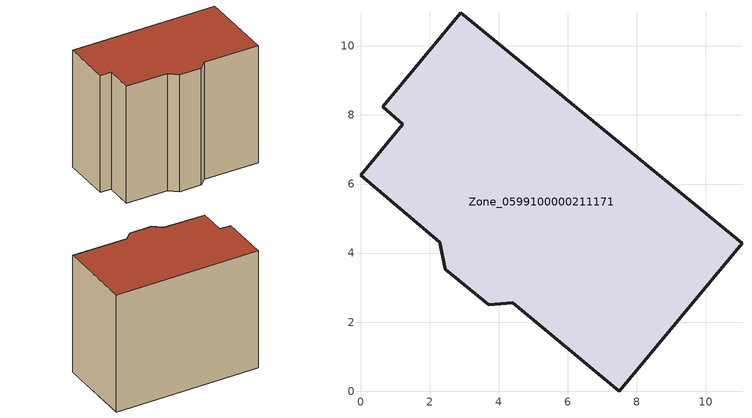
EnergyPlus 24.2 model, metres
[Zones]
Zone_0599100000211171
 floor ground (C_G): 2.91,10.96 11.05,4.28 7.49,0 4.41,2.56 3.71,2.5 2.46,3.53 2.3,4.32 0,6.25 1.23,7.73 0.64,8.24 z0
 wall outside (C_F): 2.46,3.53 3.71,2.5 4.41,2.56 7.49,0 11.05,4.28 2.91,10.96 0.64,8.24 1.23,7.73 0,6.25 2.3,4.32 2.46,3.53 z0:8.77
 roof outside (C_R): 2.91,10.96 0.64,8.24 1.23,7.73 0,6.25 2.3,4.32 2.46,3.53 3.71,2.5 4.41,2.56 7.49,0 11.05,4.28 z8.77
[BUILDING]
Pand.0599100000211171: North Axis=0; Terrain=City; Loads Convergence Tolerance Value=0.04; Temperature Convergence Tolerance Value=0.4; Solar Distribution=FullExterior; Maximum Number of Warmup Days=25; Minimum Number of Warmup Days=1
[Site:Location]
Rotterdam.The.Hague.AP_ZH_NLD Design_Conditions: Latitude=51.96; Longitude=4.45; Time Zone=1; Elevation=-4.5
[SITE:GROUNDTEMPERATURE:BUILDINGSURFACE]
18, 18, 18, 18, 18, 18, 18, 18, 18, 18, 18, 18
[MATERIAL] Thermal Absorptance=0.9; Solar Absorptance=0.7; Visible Absorptance=0.7
Name | Roughness | Thickness | Conductivity | Density | Specific Heat
G.TI.1946 | MediumSmooth | 0.15 | 1 | 540 | 1210
F.TI.1946 | Rough | 0.3 | 0.857143 | 1920 | 840
R.TI.1946 | MediumRough | 0.2 | 0.1 | 1500 | 1000
[CONSTRUCTION]
C_G: G.TI.1946
C_F: F.TI.1946
C_R: R.TI.1946
[ZONE]
Zone_0599100000211171: Type=1; Multiplier=1; Ceiling Height=Autocalculate; Volume=Autocalculate; Floor Area=autocalculate; Part of Total Floor Area=Yes
[ZONEINFILTRATION:DESIGNFLOWRATE]
Infil_Zone_0599100000211171: Zone or ZoneList or Space or SpaceList=Zone_0599100000211171; Schedule=AlwaysOn; Design Flow Rate Calculation Method=Flow/Area; Flow Rate per Floor Area=0.003; Constant Term Coefficient=1; Temperature Term Coefficient=0; Velocity Term Coefficient=0; Velocity Squared Term Coefficient=0
[HVACTEMPLATE:ZONE:IDEALLOADSAIRSYSTEM]
Zone_0599100000211171: Maximum Heating Supply Air Temperature=50; Minimum Cooling Supply Air Temperature=13; Maximum Heating Supply Air Humidity Ratio=0.0156; Minimum Cooling Supply Air Humidity Ratio=0.0077; Heating Limit=NoLimit; Cooling Limit=NoLimit; Dehumidification Control Type=ConstantSensibleHeatRatio; Cooling Sensible Heat Ratio=0.7; Dehumidification Setpoint=60; Humidification Control Type=None; Humidification Setpoint=30; Outdoor Air Method=None; Outdoor Air Flow Rate per Person=0.00944; Outdoor Air Flow Rate per Zone Floor Area=0; Outdoor Air Flow Rate per Zone=0; Demand Controlled Ventilation Type=None; Outdoor Air Economizer Type=NoEconomizer; Heat Recovery Type=None; Sensible Heat Recovery Effectiveness=0.7; Latent Heat Recovery Effectiveness=0.65
[ZONECONTROL:THERMOSTAT]
ThermostatControl_Zone_0599100000211171: Zone or ZoneList=Zone_0599100000211171; Control Type Schedule=DualSetpointControlType; Control 1=Thermostat_Zone_0599100000211171; Temperature Difference Between Cutout And Setpoint=0
[THERMOSTATSETPOINT:DUALSETPOINT]
Thermostat_Zone_0599100000211171: Heating Setpoint Temperature Schedule=HeatingSetpoint_Zone_0599100000211171; Cooling Setpoint Temperature Schedule=CoolingSetpoint_Zone_0599100000211171
[SCHEDULE:COMPACT]
HeatingSetpoint_Zone_0599100000211171: Through: 12/31, For: AllDays, Until: 24:00, 21
CoolingSetpoint_Zone_0599100000211171: Through: 12/31, For: AllDays, Until: 24:00, 24
DualSetpointControlType: Through: 12/31, For: AllDays, Until: 24:00, 4
AlwaysOn: Through: 12/31, For: AllDays, Until: 24:00, 1
